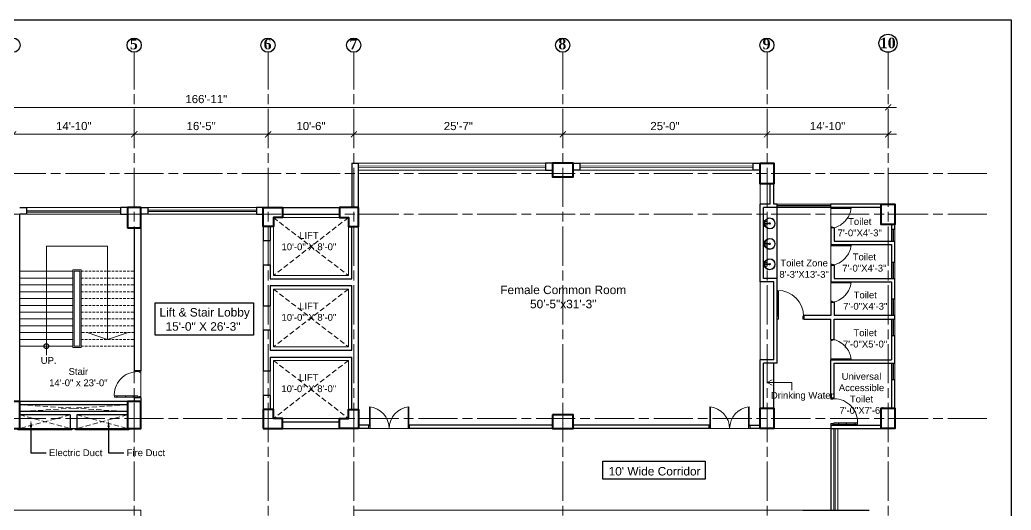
# Model space of a CAD drawing. Header units: inches. Extents: x -12 to 20935469, y -1604 to 24729220.
# Drawn here: x 20873087 to 20874543, y 24706443 to 24707164 of the extents above; entities that cross this region are included whole.
import ezdxf
from ezdxf import colors
from ezdxf.entities.mleader import LeaderData, LeaderLine
from ezdxf.math import Vec2, Vec3

# ---------------------------------------------------------------- set-up
doc = ezdxf.new("R2010")
doc.units = ezdxf.units.IN
doc.header["$LTSCALE"] = 0.03
doc.header["$MEASUREMENT"] = 0
doc.header["$PDMODE"] = 32
doc.header["$PDSIZE"] = 15
doc.linetypes.add('ACAD_ISO08W100', pattern=[36, 24, -3, 6, -3])
doc.linetypes.add('DASHED2', pattern=[0.375, 0.25, -0.125])
for name, color, linetype, lineweight in [('column', 1, 'Continuous', 40), ('Dim Line', 252, 'Continuous', 13), ('Door', 7, 'Continuous', 18), ('Dot', 253, 'Continuous', 0), ('Gas', 21, 'Continuous', 5), ('Glass Line', 252, 'Continuous', 9), ('Grid Line', 252, 'Continuous', 18), ('Hatch', 253, 'Continuous', 15), ('Main Wall', 7, 'Continuous', 30), ('RAIL', 23, 'Continuous', 13), ('STAIR', 46, 'Continuous', 15), ('TOILET FIXTURE', 142, 'Continuous', 5), ('wind.', 150, 'Continuous', 20)]:
    doc.layers.add(name, color=color, linetype=linetype, lineweight=lineweight)
doc.layers.add('FUR', color=251, linetype='Continuous')
doc.layers.add('TEXT', color=7, linetype='Continuous')
doc.styles.add('2', font='swisscl.ttf')
doc.styles.add('RomanS', font='arial.ttf', dxfattribs={"height": 12})
doc.styles.get("Standard").update_dxf_attribs({"font": 'timesbd.ttf'})
doc.dimstyles.new('Aec_Arch_I', dxfattribs={"dimscale": 96, "dimtxt": 12, "dimasz": 0.09375, "dimexe": 0.125, "dimexo": 0.125, "dimgap": 0.0625, "dimtad": 1, "dimdec": 0, "dimzin": 3, "dimdsep": 46, "dimlunit": 4, "dimtxsty": 'RomanS', "dimblk1": 'ARCHTICK', "dimblk2": 'ARCHTICK', "dimsah": 1, "dimcen": 0.09375, "dimdle": 0.125, "dimadec": 0, "dimazin": 0, "dimtfac": 0.75, "dimtdec": 0, "dimtmove": 2, "dimatfit": 3, "dimldrblk": 'ARCHTICK', "dimfxl": 1, "dimfrac": 1, "dimtolj": 1, "dimtzin": 0, "dimarcsym": 0})

# ---------------------------------------------------------------- blocks, each defined once
blk = doc.blocks.new('_ArchTick')
at = {"color": 0, "linetype": 'ByBlock', "lineweight": 35, "const_width": 0.15}
blk.add_lwpolyline([(-0.5, -0.5), (0.5, 0.5)], dxfattribs=at)
blk = doc.blocks.new('*D8')
at = {"layer": 'Defpoints', "color": 0, "transparency": 16777216}
for p in [(20831396.3, 24724578.2), (20831666.3, 24724578.2), (20831666.3, 24724578.2)]:
    blk.add_point(p, dxfattribs=at)
at = {"layer": 'Dim Line', "color": 0, "lineweight": -2, "transparency": 16777216}
blk.add_line((20831384.3, 24724578.2), (20831678.3, 24724578.2), dxfattribs=at)
at = {"layer": 'Dim Line', "color": 0, "lineweight": -2, "transparency": 16777216, "xscale": 9, "yscale": 9, "zscale": 9, "rotation": 180}
blk.add_blockref('_ArchTick', (20831396.3, 24724578.2), dxfattribs=at)
at = {"layer": 'Dim Line', "color": 0, "lineweight": -2, "transparency": 16777216, "xscale": 9, "yscale": 9, "zscale": 9}
blk.add_blockref('_ArchTick', (20831666.3, 24724578.2), dxfattribs=at)
at = {"layer": 'Dim Line', "color": 0, "transparency": 16777216, "insert": (20831531.3, 24724590.3), "char_height": 12, "attachment_point": 5, "style": 'RomanS'}
blk.add_mtext('\\A1;22\'-6"', dxfattribs=at)
blk = doc.blocks.new('*D9')
at = {"layer": 'Defpoints', "color": 0, "transparency": 16777216}
for p in [(20831666.3, 24724578.2), (20831844.3, 24724578.2), (20831844.3, 24724578.2)]:
    blk.add_point(p, dxfattribs=at)
at = {"layer": 'Dim Line', "color": 0, "lineweight": -2, "transparency": 16777216}
blk.add_line((20831654.3, 24724578.2), (20831856.3, 24724578.2), dxfattribs=at)
at = {"layer": 'Dim Line', "color": 0, "lineweight": -2, "transparency": 16777216, "xscale": 9, "yscale": 9, "zscale": 9, "rotation": 180}
blk.add_blockref('_ArchTick', (20831666.3, 24724578.2), dxfattribs=at)
at = {"layer": 'Dim Line', "color": 0, "lineweight": -2, "transparency": 16777216, "xscale": 9, "yscale": 9, "zscale": 9}
blk.add_blockref('_ArchTick', (20831844.3, 24724578.2), dxfattribs=at)
at = {"layer": 'Dim Line', "color": 0, "transparency": 16777216, "insert": (20831755.3, 24724590.3), "char_height": 12, "attachment_point": 5, "style": 'RomanS'}
blk.add_mtext('\\A1;14\'-10"', dxfattribs=at)
blk = doc.blocks.new('*D21')
at = {"layer": 'Defpoints', "color": 0, "transparency": 16777216}
for p in [(20831844.3, 24724578.2), (20832040.8, 24724578.2), (20832040.8, 24724578.2)]:
    blk.add_point(p, dxfattribs=at)
at = {"layer": 'Dim Line', "color": 0, "lineweight": -2, "transparency": 16777216}
for p, q in [((20831832.3, 24724578.2), (20832052.8, 24724578.2)), ((20831844.3, 24724566.2), (20831844.3, 24724566.2)), ((20832040.8, 24724566.2), (20832040.8, 24724566.2))]:
    blk.add_line(p, q, dxfattribs=at)
at = {"layer": 'Dim Line', "color": 0, "lineweight": -2, "transparency": 16777216, "xscale": 9, "yscale": 9, "zscale": 9, "rotation": 180}
blk.add_blockref('_ArchTick', (20831844.3, 24724578.2), dxfattribs=at)
at = {"layer": 'Dim Line', "color": 0, "lineweight": -2, "transparency": 16777216, "xscale": 9, "yscale": 9, "zscale": 9}
blk.add_blockref('_ArchTick', (20832040.8, 24724578.2), dxfattribs=at)
at = {"layer": 'Dim Line', "color": 0, "transparency": 16777216, "insert": (20831942.5, 24724590.3), "char_height": 12, "attachment_point": 5, "style": 'RomanS'}
blk.add_mtext('\\A1;16\'-5"', dxfattribs=at)
blk = doc.blocks.new('*D22')
at = {"layer": 'Defpoints', "color": 0, "transparency": 16777216}
for p in [(20832040.8, 24724578.2), (20832166.8, 24724578.2), (20832166.8, 24724578.2)]:
    blk.add_point(p, dxfattribs=at)
at = {"layer": 'Dim Line', "color": 0, "lineweight": -2, "transparency": 16777216}
for p, q in [((20832028.8, 24724578.2), (20832178.8, 24724578.2)), ((20832040.8, 24724566.2), (20832040.8, 24724566.2)), ((20832166.8, 24724566.2), (20832166.8, 24724566.2))]:
    blk.add_line(p, q, dxfattribs=at)
at = {"layer": 'Dim Line', "color": 0, "lineweight": -2, "transparency": 16777216, "xscale": 9, "yscale": 9, "zscale": 9, "rotation": 180}
blk.add_blockref('_ArchTick', (20832040.8, 24724578.2), dxfattribs=at)
at = {"layer": 'Dim Line', "color": 0, "lineweight": -2, "transparency": 16777216, "xscale": 9, "yscale": 9, "zscale": 9}
blk.add_blockref('_ArchTick', (20832166.8, 24724578.2), dxfattribs=at)
at = {"layer": 'Dim Line', "color": 0, "transparency": 16777216, "insert": (20832103.8, 24724590.3), "char_height": 12, "attachment_point": 5, "style": 'RomanS'}
blk.add_mtext('\\A1;10\'-6"', dxfattribs=at)
blk = doc.blocks.new('*D23')
at = {"layer": 'Defpoints', "color": 0, "transparency": 16777216}
for p in [(20832166.8, 24724578.2), (20832473.8, 24724578.2), (20832473.8, 24724578.2)]:
    blk.add_point(p, dxfattribs=at)
at = {"layer": 'Dim Line', "color": 0, "lineweight": -2, "transparency": 16777216}
for p, q in [((20832154.8, 24724578.2), (20832485.8, 24724578.2)), ((20832166.8, 24724566.2), (20832166.8, 24724566.2)), ((20832473.8, 24724566.2), (20832473.8, 24724566.2))]:
    blk.add_line(p, q, dxfattribs=at)
at = {"layer": 'Dim Line', "color": 0, "lineweight": -2, "transparency": 16777216, "xscale": 9, "yscale": 9, "zscale": 9, "rotation": 180}
blk.add_blockref('_ArchTick', (20832166.8, 24724578.2), dxfattribs=at)
at = {"layer": 'Dim Line', "color": 0, "lineweight": -2, "transparency": 16777216, "xscale": 9, "yscale": 9, "zscale": 9}
blk.add_blockref('_ArchTick', (20832473.8, 24724578.2), dxfattribs=at)
at = {"layer": 'Dim Line', "color": 0, "transparency": 16777216, "insert": (20832320.3, 24724590.3), "char_height": 12, "attachment_point": 5, "style": 'RomanS'}
blk.add_mtext('\\A1;25\'-7"', dxfattribs=at)
blk = doc.blocks.new('*D10')
at = {"layer": 'Defpoints', "color": 0, "transparency": 16777216}
for p in [(20832473.8, 24724578.2), (20832773.8, 24724578.2), (20832773.8, 24724578.2)]:
    blk.add_point(p, dxfattribs=at)
at = {"layer": 'Dim Line', "color": 0, "lineweight": -2, "transparency": 16777216}
blk.add_line((20832461.8, 24724578.2), (20832785.8, 24724578.2), dxfattribs=at)
at = {"layer": 'Dim Line', "color": 0, "lineweight": -2, "transparency": 16777216, "xscale": 9, "yscale": 9, "zscale": 9, "rotation": 180}
blk.add_blockref('_ArchTick', (20832473.8, 24724578.2), dxfattribs=at)
at = {"layer": 'Dim Line', "color": 0, "lineweight": -2, "transparency": 16777216, "xscale": 9, "yscale": 9, "zscale": 9}
blk.add_blockref('_ArchTick', (20832773.8, 24724578.2), dxfattribs=at)
at = {"layer": 'Dim Line', "color": 0, "transparency": 16777216, "insert": (20832623.8, 24724590.3), "char_height": 12, "attachment_point": 5, "style": 'RomanS'}
blk.add_mtext('\\A1;25\'-0"', dxfattribs=at)
blk = doc.blocks.new('*D11')
at = {"layer": 'Defpoints', "color": 0, "transparency": 16777216}
for p in [(20832773.8, 24724578.2), (20832951.8, 24724578.2), (20832951.8, 24724578.2)]:
    blk.add_point(p, dxfattribs=at)
at = {"layer": 'Dim Line', "color": 0, "lineweight": -2, "transparency": 16777216}
for p, q in [((20832761.8, 24724578.2), (20832963.8, 24724578.2)), ((20832951.8, 24724566.2), (20832951.8, 24724566.2))]:
    blk.add_line(p, q, dxfattribs=at)
at = {"layer": 'Dim Line', "color": 0, "lineweight": -2, "transparency": 16777216, "xscale": 9, "yscale": 9, "zscale": 9, "rotation": 180}
blk.add_blockref('_ArchTick', (20832773.8, 24724578.2), dxfattribs=at)
at = {"layer": 'Dim Line', "color": 0, "lineweight": -2, "transparency": 16777216, "xscale": 9, "yscale": 9, "zscale": 9}
blk.add_blockref('_ArchTick', (20832951.8, 24724578.2), dxfattribs=at)
at = {"layer": 'Dim Line', "color": 0, "transparency": 16777216, "insert": (20832862.8, 24724590.3), "char_height": 12, "attachment_point": 5, "style": 'RomanS'}
blk.add_mtext('\\A1;14\'-10"', dxfattribs=at)
blk = doc.blocks.new('*D13')
at = {"layer": 'Defpoints', "color": 0, "transparency": 16777216}
for p in [(20832951.8, 24724617.8), (20830948.3, 24724610.7), (20832951.8, 24724610.7)]:
    blk.add_point(p, dxfattribs=at)
at = {"layer": 'Dim Line', "color": 0, "lineweight": -2, "transparency": 16777216}
for p, q in [((20830948.3, 24724622.7), (20830948.3, 24724629.8)), ((20832951.8, 24724622.7), (20832951.8, 24724629.8)), ((20830936.3, 24724617.8), (20832963.8, 24724617.8))]:
    blk.add_line(p, q, dxfattribs=at)
at = {"layer": 'Dim Line', "color": 0, "lineweight": -2, "transparency": 16777216, "xscale": 9, "yscale": 9, "zscale": 9, "rotation": 180}
blk.add_blockref('_ArchTick', (20830948.3, 24724617.8), dxfattribs=at)
at = {"layer": 'Dim Line', "color": 0, "lineweight": -2, "transparency": 16777216, "xscale": 9, "yscale": 9, "zscale": 9}
blk.add_blockref('_ArchTick', (20832951.8, 24724617.8), dxfattribs=at)
at = {"layer": 'Dim Line', "color": 0, "transparency": 16777216, "insert": (20831950, 24724629.9), "char_height": 12, "attachment_point": 5, "style": 'RomanS'}
blk.add_mtext('\\A1;166\'-11"', dxfattribs=at)
blk = doc.blocks.new('A$C36295410')
at = {"layer": 'Door'}
for p, q in [((1, 4), (1, 32)), ((2, 0), (2, 32)), ((58, 0), (58, 32)), ((59, 4), (59, 32)), ((1, 5), (0, 5)), ((2, 4), (1, 4)), ((58, 4), (59, 4)), ((59, 5), (60, 5)), ((2, 0), (0, 0)), ((58, 0), (60, 0))]:
    blk.add_line(p, q, dxfattribs=at)
for centre, start, end in [((-2.5, -0.3), 0.5906, 83.7783), ((62.5, -0.3), 96.2217, 179.4094)]:
    blk.add_arc(centre, 32.5, start, end, dxfattribs=at)
blk = doc.blocks.new('Door_45')
at = {"layer": 'Door'}
for p, q in [((1.5, 5), (1.5, 44)), ((1.5, 40), (2.2, 40)), ((2.2, 40), (2.2, 39.5)), ((2.2, 39.5), (2.7, 39.5)), ((2.7, 39.5), (2.7, 40)), ((2.7, 40), (3.5, 40)), ((3.5, 44), (3.5, 5)), ((1.5, 25.8), (2.2, 25.8)), ((2.2, 25.8), (2.2, 25.3)), ((2.2, 25.3), (2.7, 25.3)), ((2.7, 25.8), (3.5, 25.8)), ((2.7, 25.3), (2.7, 25.8)), ((0, 0), (0, 5)), ((0, 5), (1.5, 5)), ((1.5, 12.6), (2.2, 12.6)), ((3.5, 5), (1.5, 5)), ((1.5, 5), (1.5, 3)), ((1.5, 3), (2.5, 3)), ((2.2, 12.6), (2.2, 13.1)), ((2.2, 13.1), (2.7, 13.1)), ((2.5, 3), (2.5, 0)), ((2.7, 13.1), (2.7, 12.6)), ((2.7, 12.6), (3.5, 12.6)), ((42.5, 3), (42.5, 0)), ((43.5, 3), (42.5, 3)), ((45, 5), (43.5, 5)), ((43.5, 5), (43.5, 3)), ((45, 0), (45, 5)), ((2.5, 0), (0, 0)), ((42.5, 0), (45, 0))]:
    blk.add_line(p, q, dxfattribs=at)
blk.add_arc((4.7, 5.3), 38.8, 359.6233, 94.6685, dxfattribs=at)
blk = doc.blocks.new('sssss-flat-876')
at = {"layer": 'Door', "linetype": 'Continuous', "ltscale": 3}
blk.add_line((3666.5, 84027.2), (3666.5, 84055.7), dxfattribs=at)
at = {"layer": 'Door', "linetype": 'Continuous', "ltscale": 3, "extrusion": (-7.21527e-09, -3.35624e-18, 1), "elevation": 0}
for points in [[(3666.5, 84057.2), (3666.5, 84055.7), (3668.4, 84055.7), (3668.4, 84056.5), (3670.2, 84056.5), (3670.2, 84057.2)], [(3668.4, 84055.7), (3696.2, 84055.7), (3696.2, 84056.5), (3668.4, 84056.5)]]:
    blk.add_lwpolyline(points, close=True, dxfattribs=at)
at = {"layer": 'Door', "linetype": 'Continuous', "ltscale": 3, "flags": 128}
blk.add_lwpolyline([(3670.2, 84027.2, 0.04096), (3675.5, 84028.9, 0.082496), (3684.9, 84034.8, 0.052187), (3689.7, 84040, 0.043988), (3692.9, 84045, 0.036571), (3694.8, 84049.6, 0.034751), (3695.9, 84054.2, 0.011435), (3696.2, 84055.7)], format="xyb", dxfattribs=at)
at = {"layer": 'Door', "linetype": 'Continuous', "ltscale": 3}
blk.add_lwpolyline([(3666.5, 84027.2), (3666.5, 84028.7), (3668.4, 84028.7), (3668.4, 84027.9), (3670.2, 84027.9), (3670.2, 84027.2)], close=True, dxfattribs=at)
blk = doc.blocks.new('7-flat-72')
at = {"layer": 'Glass Line', "color": 8, "ltscale": 20}
for p, q in [((-64476.6, 376959.4), (-64476.6, 376966.6)), ((-64475.5, 376966.6), (-64476.6, 376966.6)), ((-64475.5, 376959.4), (-64475.5, 376966.6)), ((-64478.7, 376960.5), (-64480.3, 376960.5)), ((-64480.3, 376959.5), (-64480.3, 376960.5)), ((-64480.3, 376959.5), (-64480.3, 376960.5)), ((-64478.7, 376959.5), (-64480.3, 376959.5)), ((-64480.3, 376959.1), (-64480.3, 376959.4)), ((-64478.7, 376959.4), (-64480.3, 376959.4)), ((-64478.7, 376959.1), (-64480.3, 376959.1)), ((-64480.2, 376959.4), (-64480.2, 376959.5)), ((-64480.1, 376959.5), (-64480.1, 376960.5)), ((-64479.9, 376959.5), (-64479.9, 376960.5)), ((-64479.5, 376959.5), (-64479.5, 376960.5)), ((-64479.1, 376959.5), (-64479.1, 376960.5)), ((-64478.9, 376959.5), (-64478.9, 376960.5)), ((-64478.9, 376959.4), (-64478.9, 376959.5)), ((-64478.8, 376959.5), (-64478.8, 376960.5)), ((-64478.7, 376959.5), (-64478.7, 376960.5)), ((-64478.7, 376959.1), (-64478.7, 376959.4)), ((-64475.1, 376959.4), (-64476.9, 376959.4)), ((-64476.9, 376959.1), (-64476.9, 376959.4)), ((-64475.1, 376959.1), (-64476.9, 376959.1)), ((-64475.1, 376959.1), (-64475.1, 376959.4)), ((-64473.3, 376960.5), (-64471.7, 376960.5)), ((-64473.3, 376959.5), (-64473.3, 376960.5)), ((-64473.3, 376959.5), (-64473.3, 376960.5)), ((-64473.3, 376959.5), (-64471.7, 376959.5)), ((-64473.3, 376959.1), (-64473.3, 376959.4)), ((-64473.3, 376959.4), (-64471.7, 376959.4)), ((-64473.3, 376959.1), (-64471.7, 376959.1)), ((-64473.1, 376959.5), (-64473.1, 376960.5)), ((-64473.1, 376959.4), (-64473.1, 376959.5)), ((-64472.9, 376959.5), (-64472.9, 376960.5)), ((-64472.5, 376959.5), (-64472.5, 376960.5)), ((-64472.1, 376959.5), (-64472.1, 376960.5)), ((-64471.9, 376959.5), (-64471.9, 376960.5)), ((-64471.9, 376959.4), (-64471.9, 376959.5)), ((-64471.8, 376959.5), (-64471.8, 376960.5)), ((-64471.7, 376959.5), (-64471.7, 376960.5)), ((-64471.7, 376959.1), (-64471.7, 376959.4))]:
    blk.add_line(p, q, dxfattribs=at)
blk.add_circle((-64476, 376968.4, 0), 1.08, dxfattribs=at)
for radius, start, end in [(8.1, 273.8334, 266.1883), (7.55, 274.115, 265.9068)]:
    blk.add_arc((-64476, 376968.4, 0), radius, start, end, dxfattribs=at)
blk = doc.blocks.new('SFSFSFS-flat-72')
at = {"layer": 'TOILET FIXTURE', "ltscale": 0.2}
blk.add_lwpolyline([(-3918.5, -3608.1), (-3918.5, -3602.7), (-3923.9, -3602.7), (-3923.9, -3608.1)], close=True, dxfattribs=at)
at = {"layer": 'TOILET FIXTURE', "ltscale": 20}
blk.add_blockref('7-flat-72', (60554.8, -380567.2), dxfattribs=at)
blk = doc.blocks.new('$D40')
at = {"layer": 'Door'}
for p, q in [((1, 4), (1, 42)), ((2, 0), (2, 42)), ((1, 5), (0, 5)), ((2, 0), (0, 0)), ((2, 4), (1, 4)), ((39, 4), (38, 4)), ((38, 4), (38, 0)), ((40, 0), (38, 0)), ((40, 5), (39, 5)), ((39, 5), (39, 4))]:
    blk.add_line(p, q, dxfattribs=at)
blk.add_arc((1, 4), 38, 0, 90, dxfattribs=at)
blk = doc.blocks.new('fff')
at = {"layer": 'Grid Line', "color": 252, "linetype": 'ACAD_ISO08W100', "lineweight": 9, "ltscale": 80, "true_color": 0x939598}
for p, q in [((20831844.3, 24723521.1), (20831844.3, 24724698.8)), ((20832040.8, 24723521.1), (20832040.8, 24724698.8)), ((20832166.8, 24723521.1), (20832166.8, 24724698.8)), ((20832473.8, 24723521.1), (20832473.8, 24724698.8)), ((20832773.8, 24723521.1), (20832773.8, 24724698.8)), ((20832951.8, 24723521.1), (20832951.8, 24724698.8)), ((20833096.9, 24724520.6), (20830726.1, 24724520.6)), ((20833096.9, 24724460.6), (20830726.1, 24724460.6)), ((20833096.9, 24724160.7), (20830726.1, 24724160.7))]:
    blk.add_line(p, q, dxfattribs=at)
at = {"layer": 'Dim Line'}
for base, p1, p2, picture, middle in [((20832951.7523, 24724617.8128), (20830948.3088, 24724610.7482), (20832951.7523, 24724610.7482), '*D13', (20831950.0306, 24724629.9397)), ((20831666.3, 24724578.2), (20831396.3, 24724578.2), (20831666.3, 24724578.2), '*D8', (20831531.3, 24724590.3)), ((20831844.3, 24724578.2), (20831666.3, 24724578.2), (20831844.3, 24724578.2), '*D9', (20831755.3, 24724590.3)), ((20832040.7792, 24724578.1666), (20831844.25, 24724578.1666), (20832040.7792, 24724578.1666), '*D21', (20831942.5146, 24724590.2934)), ((20832166.8, 24724578.2), (20832040.8, 24724578.2), (20832166.8, 24724578.2), '*D22', (20832103.8, 24724590.3)), ((20832473.8, 24724578.2), (20832166.8, 24724578.2), (20832473.8, 24724578.2), '*D23', (20832320.3, 24724590.3)), ((20832773.8, 24724578.2), (20832473.8, 24724578.2), (20832773.8, 24724578.2), '*D10', (20832623.8, 24724590.3)), ((20832951.8, 24724578.2), (20832773.8, 24724578.2), (20832951.8, 24724578.2), '*D11', (20832862.8, 24724590.3))]:
    dim = blk.add_linear_dim(base=base, p1=p1, p2=p2, dimstyle='Aec_Arch_I', dxfattribs=at)
    dim.commit()
    dim.dimension.update_dxf_attribs({"geometry": picture, "text_midpoint": middle})

msp = doc.modelspace()

# ---------------------------------------------------------------- linework, layer by layer
for p, q in [((20874372.6, 24706893.2), (20874372.6, 24706893.2)), ((20874199.6, 24706784), (20874199.6, 24706888.2)), ((20874194.6, 24706593.3), (20874194.6, 24706659.3)), ((20874283.6, 24706568.5), (20874278.6, 24706568.5)), ((20874237.5, 24706443.3), (20874334.7, 24706443.3))]:
    msp.add_line(p, q)
for points in [[(20873285.9, 24706748.1), (20873430.2, 24706748.1), (20873430.2, 24706700.4), (20873285.9, 24706700.4)], [(20873084, 24706563.3), (20873163.3, 24706563.3), (20873163.3, 24706561.3), (20873084, 24706561.3)], [(20873169.1, 24706563.3), (20873247.3, 24706563.3), (20873247.3, 24706561.3), (20873169.1, 24706561.3)], [(20873943.4, 24706515.2), (20874093.8, 24706515.2), (20874093.8, 24706489), (20873943.4, 24706489)]]:
    msp.add_lwpolyline(points, close=True)
msp.add_circle((20873126.1, 24706684.4), 3.61)
at = {"layer": 'column', "lineweight": 40, "ltscale": 20}
for points in [[(20873869.8, 24706953.2), (20873869.8, 24706933.2), (20873899.8, 24706933.2), (20873899.8, 24706953.2)], [(20874174.6, 24706953.2), (20874194.6, 24706953.2), (20874194.6, 24706923.2), (20874174.6, 24706923.2)], [(20874352.6, 24706893.2), (20874372.6, 24706893.2), (20874372.6, 24706863.2), (20874352.6, 24706863.2)], [(20873245.1, 24706858.4), (20873265.1, 24706858.4), (20873265.1, 24706888.4), (20873245.1, 24706888.4)], [(20873067.1, 24706563.3), (20873087.1, 24706563.3), (20873087.1, 24706603.3), (20873067.1, 24706603.3)], [(20873245.1, 24706563.3), (20873265.1, 24706563.3), (20873265.1, 24706603.3), (20873245.1, 24706603.3)], [(20874174.6, 24706593.3), (20874194.6, 24706593.3), (20874194.6, 24706563.3), (20874174.6, 24706563.3)], [(20874352.6, 24706593.3), (20874372.6, 24706593.3), (20874372.6, 24706563.3), (20874352.6, 24706563.3)], [(20873869.8, 24706583.3), (20873869.8, 24706563.3), (20873899.8, 24706563.3), (20873899.8, 24706583.3)]]:
    msp.add_lwpolyline(points, close=True, dxfattribs=at)
for points in [[(20873444.8, 24706888.4), (20873472.8, 24706888.4), (20873472.8, 24706873.4), (20873459.8, 24706873.4), (20873459.8, 24706860.4), (20873444.8, 24706860.4), (20873444.8, 24706888.4)], [(20873584.8, 24706888.4), (20873556.8, 24706888.4), (20873556.8, 24706873.4), (20873569.8, 24706873.4), (20873569.8, 24706860.4), (20873584.8, 24706860.4), (20873584.8, 24706888.4)], [(20873444.8, 24706563.3), (20873472.8, 24706563.3), (20873472.8, 24706578.3), (20873459.8, 24706578.3), (20873459.8, 24706591.3), (20873444.8, 24706591.3), (20873444.8, 24706563.3)], [(20873584.8, 24706563.3), (20873556.8, 24706563.3), (20873556.8, 24706578.3), (20873569.8, 24706578.3), (20873569.8, 24706591.3), (20873584.8, 24706591.3), (20873584.8, 24706563.3)]]:
    msp.add_lwpolyline(points, dxfattribs=at)
at = {"layer": 'Defpoints'}
msp.add_lwpolyline([(20872104.6, 24707164.1), (20874543.5, 24707164.1), (20874543.5, 24705705.5), (20872104.6, 24705705.5)], close=True, dxfattribs=at)
at = {"layer": 'Dot', "linetype": 'DASHED2', "lineweight": 0, "ltscale": 1000}
for p, q in [((20873087.1, 24706598.3), (20873245.1, 24706588.3)), ((20873245.1, 24706598.3), (20873087.1, 24706588.3)), ((20873161.1, 24706583.3), (20873087.1, 24706563.3)), ((20873087.1, 24706583.3), (20873161.1, 24706563.3)), ((20873171.1, 24706583.3), (20873245.1, 24706563.3)), ((20873245.1, 24706583.3), (20873171.1, 24706563.3))]:
    msp.add_line(p, q, dxfattribs=at)
for points in [[(20873459.7, 24706873.4), (20873569.8, 24706788.4), (20873569.8, 24706873.4), (20873459.7, 24706788.4)], [(20873459.7, 24706768.4), (20873569.8, 24706683.4), (20873569.8, 24706768.4), (20873459.7, 24706683.4)], [(20873459.8, 24706663.4), (20873569.8, 24706578.2), (20873569.8, 24706663.4), (20873459.8, 24706578.2)]]:
    msp.add_lwpolyline(points, dxfattribs=at)
at = {"layer": 'Gas', "color": 0, "lineweight": 5}
for points in [[(20873459.7, 24706788.4), (20873569.8, 24706788.4), (20873569.8, 24706873.4), (20873459.7, 24706873.4)], [(20873177.1, 24706682.4), (20873165.1, 24706682.4), (20873165.1, 24706796.4), (20873177.1, 24706796.4)], [(20873175.1, 24706684.4), (20873167.1, 24706684.4), (20873167.1, 24706794.4), (20873175.1, 24706794.4)], [(20873459.7, 24706683.4), (20873569.8, 24706683.4), (20873569.8, 24706768.4), (20873459.7, 24706768.4)], [(20873459.8, 24706578.2), (20873569.8, 24706578.2), (20873569.8, 24706663.4), (20873459.8, 24706663.4)]]:
    msp.add_lwpolyline(points, close=True, dxfattribs=at)
at = {"layer": 'Hatch', "lineweight": 5}
for p, q in [((20874174.6, 24706893.2), (20874174.6, 24706923.2)), ((20874174.6, 24706664.3), (20874174.6, 24706779))]:
    msp.add_line(p, q, dxfattribs=at)
at = {"layer": 'Hatch', "lineweight": 0}
msp.add_lwpolyline([(20874278.6, 24706563.4), (20873444.8, 24706563.4), (20873444.8, 24706878.2), (20873265.1, 24706878.4), (20873265.1, 24706563.3), (20872443.1, 24706563.5), (20872443.1, 24706443.4), (20873265.1, 24706443.4), (20873265.1, 24706333.8), (20873474.8, 24706333.8), (20873474.8, 24706073.3), (20873474.8, 24706058.4), (20873476.2, 24706058.4), (20873579.9, 24706058.4), (20873577.6, 24706443.4), (20874278.6, 24706443.4)], close=True, dxfattribs=at)
at = {"layer": 'Main Wall', "lineweight": 30}
for p, q in [((20873574.8, 24706953.2), (20873584.8, 24706953.2)), ((20873574.8, 24706953.2), (20873574.8, 24706888.4)), ((20873584.8, 24706591.3), (20873584.8, 24706953.2)), ((20873869.6, 24706953.2), (20873859.6, 24706953.2)), ((20873859.6, 24706953.2), (20873859.6, 24706943.2)), ((20874164.6, 24706953.2), (20874174.6, 24706953.2)), ((20874164.6, 24706943.2), (20874164.6, 24706953.2)), ((20873859.6, 24706943.2), (20873869.6, 24706943.2)), ((20874174.6, 24706943.2), (20874164.6, 24706943.2)), ((20874189.6, 24706893.2), (20874189.6, 24706923.2)), ((20874194.6, 24706893.2), (20874194.6, 24706923.2)), ((20874174.6, 24706779), (20874174.6, 24706893.2)), ((20874189.6, 24706893.2), (20874174.6, 24706893.2)), ((20874199.6, 24706893.2), (20874194.6, 24706893.2)), ((20874199.6, 24706888.2), (20874199.6, 24706893.2)), ((20874352.6, 24706893.2), (20874278.6, 24706893.2)), ((20874278.6, 24706888.2), (20874278.6, 24706893.2)), ((20873087.1, 24706603.3), (20873087.1, 24706878.4)), ((20873472.8, 24706888.4), (20873556.8, 24706888.4)), ((20873472.8, 24706878.4), (20873556.8, 24706878.4)), ((20874179.6, 24706784), (20874179.6, 24706888.2)), ((20874199.6, 24706888.2), (20874179.6, 24706888.2)), ((20874352.6, 24706888.2), (20874278.6, 24706888.2)), ((20874372.6, 24706856.6), (20874372.6, 24706863.2)), ((20873255.1, 24706858.4), (20873255.1, 24706648.3)), ((20873265.1, 24706858.4), (20873265.1, 24706648.3)), ((20874283.6, 24706858.2), (20874278.6, 24706858.2)), ((20874283.6, 24706858.2), (20874283.6, 24706838.6)), ((20873444.8, 24706839.9), (20873454.8, 24706839.9)), ((20874278.6, 24706833.6), (20874367.6, 24706833.6)), ((20874283.6, 24706838.6), (20874372.6, 24706838.6)), ((20874372.6, 24706808), (20874372.6, 24706838.6)), ((20873444.8, 24706803.9), (20873454.8, 24706803.9)), ((20874278.6, 24706803.6), (20874283.6, 24706803.6)), ((20874283.6, 24706803.6), (20874283.6, 24706784)), ((20873454.8, 24706783.4), (20873574.8, 24706783.4)), ((20874194.6, 24706779), (20874174.6, 24706779)), ((20874199.6, 24706784), (20874179.6, 24706784)), ((20874194.6, 24706664.3), (20874194.6, 24706779)), ((20874199.6, 24706729.3), (20874199.6, 24706784)), ((20874278.6, 24706779), (20874367.6, 24706779)), ((20874283.6, 24706784), (20874372.6, 24706784)), ((20874367.6, 24706779), (20874367.6, 24706753.3)), ((20874372.6, 24706753.3), (20874372.6, 24706784)), ((20873454.8, 24706773.4), (20873574.8, 24706773.4)), ((20874278.6, 24706749), (20874283.6, 24706749)), ((20874372.6, 24706753.3), (20874367.6, 24706753.3)), ((20873444.8, 24706743.9), (20873454.8, 24706743.9)), ((20874199.6, 24706659.3), (20874199.6, 24706729.3)), ((20874239.6, 24706724.3), (20874239.6, 24706729.3)), ((20874239.6, 24706724.3), (20874278.6, 24706724.3)), ((20874278.6, 24706694.3), (20874278.6, 24706724.3)), ((20874372.6, 24706729.3), (20874283.6, 24706729.3)), ((20874283.6, 24706724.3), (20874372.6, 24706724.3)), ((20874283.6, 24706694.3), (20874283.6, 24706724.3)), ((20874372.6, 24706724.3), (20874372.6, 24706729.3)), ((20873454.8, 24706707.9), (20873444.8, 24706707.9)), ((20874278.6, 24706694.3), (20874283.6, 24706694.3)), ((20874367.6, 24706700.3), (20874372.6, 24706700.3)), ((20874367.6, 24706700.3), (20874367.6, 24706664.3)), ((20874372.6, 24706659.3), (20874372.6, 24706700.3)), ((20873454.8, 24706678.4), (20873574.8, 24706678.4)), ((20873454.8, 24706668.4), (20873574.8, 24706668.4)), ((20874174.6, 24706593.3), (20874174.6, 24706664.3)), ((20874194.6, 24706664.3), (20874174.6, 24706664.3)), ((20874179.6, 24706593.3), (20874179.6, 24706659.3)), ((20874199.6, 24706659.3), (20874179.6, 24706659.3)), ((20874278.6, 24706608.5), (20874278.6, 24706664.3)), ((20874278.6, 24706664.3), (20874367.6, 24706664.3)), ((20874283.6, 24706608.5), (20874283.6, 24706659.3)), ((20874283.6, 24706659.3), (20874372.6, 24706659.3)), ((20873265.1, 24706648.3), (20873255.1, 24706648.3)), ((20873454.8, 24706647.8), (20873444.8, 24706647.8)), ((20874367.6, 24706635.3), (20874367.6, 24706593.3)), ((20874367.6, 24706635.3), (20874372.6, 24706635.3)), ((20874372.6, 24706593.3), (20874372.6, 24706635.3)), ((20873245.1, 24706603.3), (20873087.1, 24706603.3)), ((20873255.1, 24706608.3), (20873255.1, 24706603.3)), ((20873265.1, 24706608.3), (20873255.1, 24706608.3)), ((20873265.1, 24706608.3), (20873265.1, 24706603.3)), ((20873454.8, 24706611.8), (20873444.8, 24706611.8)), ((20874278.6, 24706608.5), (20874283.6, 24706608.5)), ((20873245.1, 24706598.3), (20873087.1, 24706598.3)), ((20873245.1, 24706588.3), (20873087.1, 24706588.3)), ((20873161.1, 24706583.3), (20873087.1, 24706583.3)), ((20873161.1, 24706583.3), (20873161.1, 24706563.3)), ((20873245.1, 24706583.3), (20873171.1, 24706583.3)), ((20873171.1, 24706583.3), (20873171.1, 24706563.3)), ((20873161.1, 24706563.3), (20873171.1, 24706563.3)), ((20873472.8, 24706563.3), (20873556.8, 24706563.3)), ((20873599.8, 24706568.4), (20873584.8, 24706568.4)), ((20873599.8, 24706563.4), (20873584.8, 24706563.4)), ((20873599.8, 24706563.4), (20873599.8, 24706568.4)), ((20873869.8, 24706568.3), (20873659.8, 24706568.3)), ((20873659.8, 24706563.3), (20873659.8, 24706568.3)), ((20873869.8, 24706563.3), (20873659.8, 24706563.3)), ((20874099.8, 24706568.5), (20873899.8, 24706568.5)), ((20874099.8, 24706563.3), (20873899.8, 24706563.3)), ((20874099.8, 24706568.5), (20874099.8, 24706563.3)), ((20874099.8, 24706563.3), (20874099.8, 24706568.5)), ((20874278.6, 24706568.5), (20874352.6, 24706568.5)), ((20874278.6, 24706568.5), (20874278.6, 24706563.5)), ((20874278.6, 24706563.5), (20874352.6, 24706563.5))]:
    msp.add_line(p, q, dxfattribs=at)
for points in [[(20873899.6, 24706953.2), (20873909.6, 24706953.2), (20873909.6, 24706943.2), (20873899.6, 24706943.2)], [(20873087.1, 24706888.4), (20873097.1, 24706888.4), (20873097.1, 24706878.4), (20873087.1, 24706878.4)], [(20873245.1, 24706888.4), (20873235.1, 24706888.4), (20873235.1, 24706878.4), (20873245.1, 24706878.4)], [(20873265.1, 24706888.4), (20873275.1, 24706888.4), (20873275.1, 24706878.4), (20873265.1, 24706878.4)], [(20873444.6, 24706888.4), (20873434.6, 24706888.4), (20873434.6, 24706878.4), (20873444.6, 24706878.4)], [(20874367.6, 24706863.2), (20874367.6, 24706856.6)], [(20873444.8, 24706860.4), (20873444.8, 24706839.9)], [(20873454.8, 24706860.4), (20873454.8, 24706839.9)], [(20873574.8, 24706783.4), (20873574.8, 24706860.4)], [(20874278.6, 24706858.2), (20874278.6, 24706833.6)], [(20874367.6, 24706856.6), (20874372.6, 24706856.6)], [(20874367.6, 24706833.6), (20874367.6, 24706808)], [(20873444.8, 24706803.9), (20873444.8, 24706743.9)], [(20873454.8, 24706803.9), (20873454.8, 24706783.4)], [(20874278.6, 24706803.6), (20874278.6, 24706779)], [(20874367.6, 24706808), (20874372.6, 24706808)], [(20873454.8, 24706773.4), (20873454.8, 24706743.9)], [(20873574.8, 24706678.4), (20873574.8, 24706773.4)], [(20874278.6, 24706749), (20874278.6, 24706729.3)], [(20874283.6, 24706749), (20874283.6, 24706729.3)], [(20874278.6, 24706729.3), (20874239.6, 24706729.3)], [(20873444.8, 24706707.9), (20873444.8, 24706647.8)], [(20873454.8, 24706707.9), (20873454.8, 24706678.4)], [(20873454.8, 24706668.4), (20873454.8, 24706647.8)], [(20873574.8, 24706591.3), (20873574.8, 24706668.4)], [(20873444.8, 24706611.8), (20873444.8, 24706591.3), (20873444.8, 24706591.3)], [(20873454.8, 24706611.8), (20873454.8, 24706591.3)], [(20873472.8, 24706573.3), (20873556.8, 24706573.3)]]:
    msp.add_lwpolyline(points, dxfattribs=at)
at = {"layer": 'Main Wall', "lineweight": 13}
for points in [[(20873444.8, 24706803.9), (20873454.8, 24706803.9), (20873454.8, 24706839.9), (20873444.8, 24706839.9)], [(20873444.8, 24706707.9), (20873454.8, 24706707.9), (20873454.8, 24706743.9), (20873444.8, 24706743.9)], [(20873444.8, 24706611.8), (20873454.8, 24706611.8), (20873454.8, 24706647.8), (20873444.8, 24706647.8)]]:
    msp.add_lwpolyline(points, close=True, dxfattribs=at)
at = {"layer": 'Main Wall', "lineweight": 30}
msp.add_lwpolyline([(20874159.8, 24706568.3), (20874174.8, 24706568.3), (20874174.8, 24706563.3), (20874159.8, 24706563.3)], close=True, dxfattribs=at)
at = {"layer": 'RAIL', "lineweight": 9}
for p, q in [((20873126.1, 24706671.2), (20873126.1, 24706831.4)), ((20873126.1, 24706831.4), (20873216.1, 24706831.4)), ((20873216.1, 24706831.4), (20873216.1, 24706694.4)), ((20873186.1, 24706704.4), (20873216.1, 24706694.4)), ((20873216.1, 24706694.4), (20873246.1, 24706704.4))]:
    msp.add_line(p, q, dxfattribs=at)
at = {"layer": 'STAIR', "color": 32, "lineweight": 5}
for p, q in [((20873087.1, 24706794.4), (20873165.1, 24706794.4)), ((20873087.1, 24706784.4), (20873165.1, 24706784.4)), ((20873087.1, 24706774.4), (20873165.1, 24706774.4)), ((20873087.1, 24706764.4), (20873165.1, 24706764.4)), ((20873087.1, 24706754.4), (20873165.1, 24706754.4)), ((20873087.1, 24706744.4), (20873165.1, 24706744.4)), ((20873087.1, 24706734.4), (20873165.1, 24706734.4)), ((20873087.1, 24706724.4), (20873165.1, 24706724.4)), ((20873087.1, 24706714.4), (20873165.1, 24706714.4)), ((20873087.1, 24706704.4), (20873165.1, 24706704.4)), ((20873087.1, 24706694.4), (20873165.1, 24706694.4)), ((20873087.1, 24706684.4), (20873165.1, 24706684.4))]:
    msp.add_line(p, q, dxfattribs=at)
at = {"layer": 'STAIR', "color": 32, "linetype": 'DASHED2', "lineweight": 5, "ltscale": 500}
for p, q in [((20873177.1, 24706794.4), (20873255.1, 24706794.4)), ((20873177.1, 24706784.4), (20873255.1, 24706784.4)), ((20873177.1, 24706774.4), (20873255.1, 24706774.4)), ((20873177.1, 24706764.4), (20873255.1, 24706764.4)), ((20873177.1, 24706754.4), (20873255.1, 24706754.4)), ((20873177.1, 24706744.4), (20873255.1, 24706744.4)), ((20873177.1, 24706734.4), (20873255.1, 24706734.4)), ((20873177.1, 24706724.4), (20873255.1, 24706724.4)), ((20873177.1, 24706714.4), (20873255.1, 24706714.4)), ((20873255.1, 24706704.4), (20873177.1, 24706704.4)), ((20873195.1, 24706704.4), (20873255.1, 24706704.4)), ((20873177.1, 24706694.4), (20873255.1, 24706694.4)), ((20873177.1, 24706684.4), (20873255.1, 24706684.4))]:
    msp.add_line(p, q, dxfattribs=at)
at = {"layer": 'STAIR', "color": 253, "lineweight": 5}
for p, q in [((20874185, 24706631), (20874192.3, 24706635.1)), ((20874185, 24706631), (20874221.2, 24706631)), ((20874185, 24706631), (20874192.3, 24706627)), ((20874221.2, 24706631), (20874221.2, 24706619.8))]:
    msp.add_line(p, q, dxfattribs=at)
at = {"layer": 'TEXT'}
for centre, radius in [((20874362.6, 24707129.6), 13.3), ((20873077.1, 24707126.8), 10.4), ((20873255.1, 24707126.8), 10.4), ((20873451.6, 24707126.8), 10.4), ((20873577.6, 24707126.8), 10.4), ((20873884.6, 24707126.8), 10.4), ((20874184.6, 24707126.8), 10.4)]:
    msp.add_circle(centre, radius, dxfattribs=at)
at = {"layer": 'wind.'}
for p, q in [((20873859.6, 24706953.2), (20873584.6, 24706953.2)), ((20873584.6, 24706949.2), (20873859.6, 24706949.3)), ((20873909.6, 24706953.2), (20874164.6, 24706953.2)), ((20873909.6, 24706949.2), (20874164.6, 24706949.3)), ((20873584.6, 24706947.2), (20873859.6, 24706947.3)), ((20873859.6, 24706943.2), (20873584.6, 24706943.2)), ((20873909.6, 24706947.2), (20874164.6, 24706947.3)), ((20873909.6, 24706943.2), (20874164.6, 24706943.2)), ((20874278.6, 24706893.2), (20874199.6, 24706893.2)), ((20874278.6, 24706891.2), (20874199.6, 24706891.2)), ((20873097.1, 24706888.4), (20873235.1, 24706888.4)), ((20873097.1, 24706883.4), (20873235.1, 24706883.4)), ((20873097.1, 24706881.4), (20873235.1, 24706881.4)), ((20873097.1, 24706878.4), (20873235.1, 24706878.4)), ((20874278.6, 24706890.2), (20874199.6, 24706890.2)), ((20874278.6, 24706888.2), (20874199.6, 24706888.2)), ((20874278.8, 24706443.3), (20874278.8, 24706563.5)), ((20874282.8, 24706443.3), (20874282.8, 24706563.5)), ((20874284.8, 24706443.3), (20874284.8, 24706563.5)), ((20874288.8, 24706443.3), (20874288.8, 24706563.5))]:
    msp.add_line(p, q, dxfattribs=at)
at = {"layer": 'wind.', "lineweight": 5}
for p, q in [((20873275.1, 24706888.4), (20873434.6, 24706888.4)), ((20873275.1, 24706884.4), (20873434.6, 24706884.4)), ((20873275.1, 24706882.4), (20873434.6, 24706882.4)), ((20873275.1, 24706878.4), (20873444.6, 24706878.4)), ((20874367.6, 24706838.6), (20874367.6, 24706856.6)), ((20874369.6, 24706838.6), (20874369.6, 24706856.6)), ((20874370.6, 24706838.6), (20874370.6, 24706856.6)), ((20874372.6, 24706838.6), (20874372.6, 24706856.6)), ((20874367.6, 24706784), (20874367.6, 24706808)), ((20874369.6, 24706784), (20874369.6, 24706808)), ((20874370.6, 24706784), (20874370.6, 24706808)), ((20874372.6, 24706784), (20874372.6, 24706808)), ((20874367.6, 24706729.3), (20874367.6, 24706753.3)), ((20874369.6, 24706729.3), (20874369.6, 24706753.3)), ((20874370.6, 24706729.3), (20874370.6, 24706753.3)), ((20874372.6, 24706729.3), (20874372.6, 24706753.3)), ((20874367.6, 24706700.3), (20874367.6, 24706724.3)), ((20874369.6, 24706700.3), (20874369.6, 24706724.3)), ((20874370.6, 24706700.3), (20874370.6, 24706724.3)), ((20874372.6, 24706700.3), (20874372.6, 24706724.3)), ((20874367.6, 24706635.3), (20874367.6, 24706659.3)), ((20874369.6, 24706635.3), (20874369.6, 24706659.3)), ((20874370.6, 24706635.3), (20874370.6, 24706659.3)), ((20874372.6, 24706635.3), (20874372.6, 24706659.3))]:
    msp.add_line(p, q, dxfattribs=at)

# ---------------------------------------------------------------- block references
at = {"layer": 'Door', "ltscale": 20}
for p in [(20870612.1, 24622831), (20870612.1, 24622776.4), (20870612.1, 24622721.8)]:
    msp.add_blockref('sssss-flat-876', p, dxfattribs=at)
at = {"layer": 'Door'}
msp.add_blockref('$D40', (20874199.6, 24706724.3), dxfattribs=at)
at = {"layer": 'Door', "ltscale": 20, "xscale": -1, "rotation": 180}
msp.add_blockref('sssss-flat-876', (20870612.1, 24790721.5), dxfattribs=at)
at = {"layer": 'Door', "color": 250, "ltscale": 20, "yscale": 0.8888888888759539, "zscale": 0.8888888888759539}
for p, xscale, rotation in [((20873265.1, 24706608.3), 0.8888888888759539, 90.00000000000001), ((20874278.6, 24706568.5), -0.8888888888759539, 270)]:
    msp.add_blockref('Door_45', p, dxfattribs=dict(at, xscale=xscale, rotation=rotation))
at = {"layer": 'FUR'}
for p in [(20873599.8, 24706563.4), (20874099.8, 24706563.3)]:
    msp.add_blockref('A$C36295410', p, dxfattribs=at)
at = {"layer": 'Hatch', "lineweight": 0}
msp.add_blockref('fff', (41411, -17582.4), dxfattribs=at)
at = {"layer": 'TOILET FIXTURE', "ltscale": 20, "xscale": -1, "rotation": 270}
for p in [(20877787.7, 24710786), (20877787.7, 24710756), (20877787.7, 24710726)]:
    msp.add_blockref('SFSFSFS-flat-72', p, dxfattribs=at)

# ---------------------------------------------------------------- texts
at = {"layer": 'TEXT', "char_height": 15.44, "width": 227.458, "attachment_point": 8, "rotation": 0}
for s, insert in [('\\A1;5', (20873254.6, 24707120.5)), ('\\A1;6', (20873451.1, 24707120.5)), ('\\A1;7', (20873577.1, 24707120.5)), ('\\A1;8', (20873884.1, 24707120.5)), ('\\A1;9', (20874184.1, 24707120.5)), ('\\A1;10', (20874362.1, 24707122.1))]:
    msp.add_mtext(s, dxfattribs=dict(at, insert=insert))
at = {"layer": 'TEXT', "color": 30, "lineweight": 5, "ltscale": 20, "attachment_point": 2, "style": '2'}
for s, width, gutter_width, insert, char_height in [('{\\fArial|b0|i0|c0|p34;\\C0;Toilet \\P7\'-0"X4\'-3"}', 104.76, 0.5, (20874321, 24706872.6), 10), ('\\pxsm1;{\\fArial|b0|i0|c0|p34;\\C0;LIFT\\P10\'-0" X 8\'-0" }', 235.592, 0.75, (20873511.8, 24706852.1), 10), ('{\\fArial|b0|i0|c0|p34;\\C0;Toilet \\P7\'-0"X4\'-3"}', 104.76, 0.5, (20874327.8, 24706820.7), 10), ('{\\fArial|b0|i0|c0|p34;\\C0;Toilet Zone\\P8\'-3"X13\'-3"}', 104.76, 0.5, (20874239.3, 24706811.6), 10), ('\\pxsm1;{\\fArial|b0|i0|c0|p34;\\C0;Female Common Room\\P\\pqc;50\'-5"x31\'-3"}', 231.619, 0.5, (20873885.4, 24706773.4), 12.476), ('{\\fArial|b0|i0|c0|p34;\\C0;Toilet \\P7\'-0"X4\'-3"}', 104.76, 0.5, (20874329.1, 24706764.7), 10), ('\\pxsm1;{\\fArial|b0|i0|c0|p34;\\C0;LIFT\\P10\'-0" X 8\'-0" }', 235.592, 0.75, (20873511.8, 24706748.4), 10), ('\\pxsm1,qc;{\\fArial|b0|i0|c0|p34;\\C0; Lift & Stair Lobby\\P15\'-0" X 26\'-3" }', 146.388, 0.75, (20873356.2, 24706740.4), 12.476), ('{\\fArial|b0|i0|c0|p34;\\C0;Toilet \\P7\'-0"X5\'-0"}', 104.76, 0.5, (20874328.8, 24706709.1), 10), ('{\\fArial|b0|i0|c0|p34;\\C0;UP.}', 104.76, 0.5, (20873129.5, 24706668.4), 10), ('\\pxsm1;{\\fArial|b0|i0|c0|p34;\\C0;Stair\\P14\'-0" x 23\'-0"  }', 114.807, 0.282, (20873173.1, 24706652.2), 10), ('\\pxsm1;{\\fArial|b0|i0|c0|p34;\\C0;LIFT\\P10\'-0" X 8\'-0" }', 235.592, 0.75, (20873511.6, 24706643.5), 10), ('{\\fArial|b0|i0|c0|p34;\\C0;Universal Accessible Toilet\\P7\'-0"X7\'-6"}', 88.036, 0.35, (20874323.6, 24706645), 10), ('\\pxsm1;{\\fArial|b0|i0|c0|p34;\\C0;Drinking Water }', 88.563, 0.282, (20874236.6, 24706617.2), 10), ("\\pxsm1,qc;{\\fArial|b0|i0|c0|p34;\\C0;10' Wide Corridor}", 227.89, 0.75, (20874019.6, 24706506.8), 12.476)]:
    msp.add_mtext_dynamic_manual_height_columns(s, width=width, gutter_width=gutter_width, heights=[0], dxfattribs=dict(at, insert=insert, char_height=char_height))

# ---------------------------------------------------------------- leaders
at = {"layer": 'TEXT', "lineweight": 5, "ltscale": 20}
ml = msp.add_multileader_mtext('Standard', dxfattribs=at)
ml.set_content('{\\fArial|b0|i0|c0|p34; Electric Duct}', color=256)
ml.set_leader_properties()
ml.build(insert=Vec2(0, 0))
ml.multileader.update_dxf_attribs({"text_right_attachment_type": 6, "dogleg_length": 0.36, "arrow_head_size": 10})
ctx = ml.context
ctx.base_point, ctx.char_height, ctx.arrow_head_size, ctx.landing_gap_size, ctx.plane_origin = Vec3(20873126, 24706527.8), 10, 10, 0.09, Vec3(20873103.5, 24706575.6)
ctx.right_attachment = 6
notes = []
notes.append((ctx, [(0, (1, 1, 0), (20873103.5, 24706527.8), (1, 0), 22.5, [(0, [(20873103.5, 24706575.6)], 0, [])])]))
ctx.mtext.insert, ctx.mtext.width, ctx.mtext.defined_height, ctx.mtext.flow_direction = Vec3(20873126.1, 24706532.8), 232.704, 29.8, 5
ml = msp.add_multileader_mtext('Standard', dxfattribs=at)
ml.set_content('{\\fArial|b0|i0|c0|p34; Fire Duct}', color=256)
ml.set_leader_properties()
ml.build(insert=Vec2(0, 0))
ml.multileader.update_dxf_attribs({"text_right_attachment_type": 6, "dogleg_length": 0.36, "arrow_head_size": 10})
ctx = ml.context
ctx.base_point, ctx.char_height, ctx.arrow_head_size, ctx.landing_gap_size, ctx.plane_origin = Vec3(20873240, 24706527.8), 10, 10, 0.09, Vec3(20873217.5, 24706575.6)
ctx.right_attachment = 6
notes.append((ctx, [(0, (1, 1, 0), (20873217.5, 24706527.8), (1, 0), 22.5, [(0, [(20873217.5, 24706575.6)], 0, [])])]))
ctx.mtext.insert, ctx.mtext.width, ctx.mtext.defined_height, ctx.mtext.flow_direction = Vec3(20873240.1, 24706532.8), 232.704, 29.8, 5
for ctx, leaders in notes:
    for number, flags, end, landing, length, lines in leaders:
        leader = LeaderData()
        leader.index, (leader.has_last_leader_line, leader.has_dogleg_vector, leader.attachment_direction) = number, flags
        leader.last_leader_point, leader.dogleg_vector, leader.dogleg_length = Vec3(end), Vec3(landing), length
        for number, points, colour, breaks in lines:
            line = LeaderLine()
            line.index, line.vertices, line.color, line.breaks = number, Vec3.list(points), colors.encode_raw_color(colour), breaks
            leader.lines.append(line)
        ctx.leaders.append(leader)

doc.saveas('drawing.dxf')
